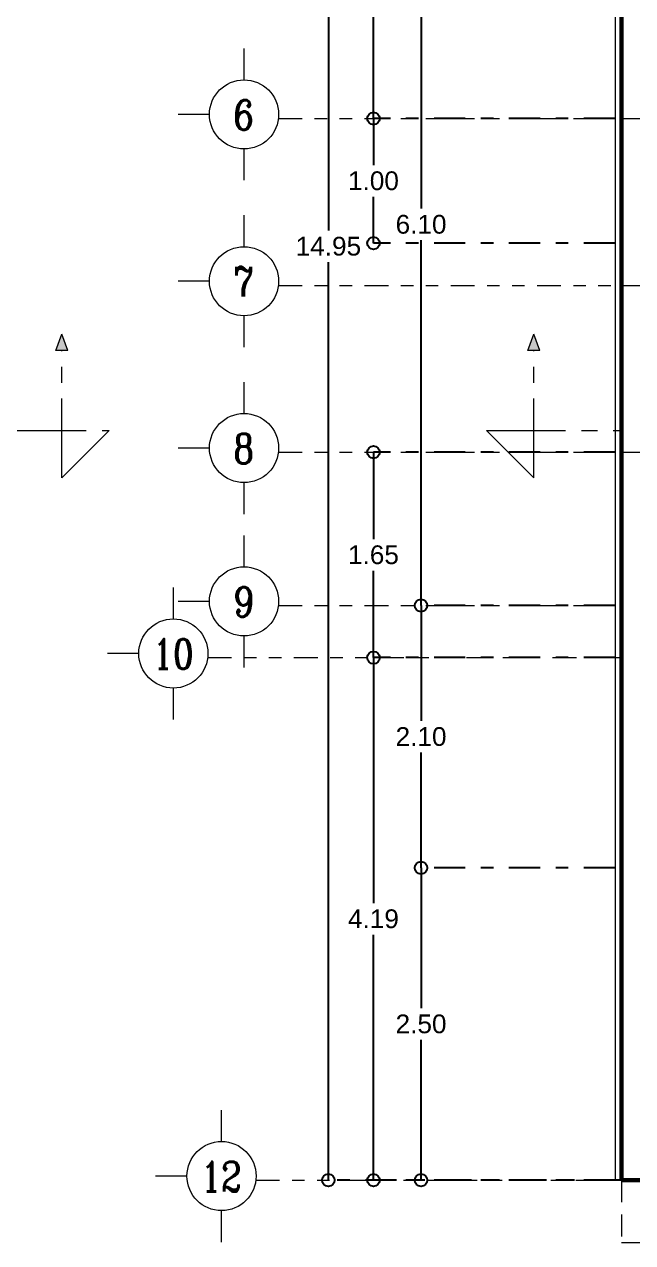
# Model space of a CAD drawing. Extents: x -111 to 1137, y -130 to 54.
# Drawn here: x 558.55 to 563.42, y -31.3 to -21.55 of the extents above; entities that cross this region are included whole.
import ezdxf
from ezdxf.enums import TextEntityAlignment as Align

# ---------------------------------------------------------------- set-up
doc = ezdxf.new("R2010")
doc.units = 0
for name, pattern in [('CENTRO', [50.8, 31.75, -6.35, 6.35, -6.35]), ('DASHDOT2', [0.5, 0.25, -0.125, 0, -0.125]), ('DASHED2', [0.375, 0.25, -0.125]), ('DIVIDE2', [15.875, 6.35, -3.175, 0, -3.175, 0, -3.175])]:
    doc.linetypes.add(name, pattern=pattern)
doc.layers.get('0').update_dxf_attribs({"lineweight": 0})
for name, color, linetype, lineweight in [('EJES', 51, 'DIVIDE2', 0), ('ejes 1', 30, 'Continuous', 0), ('muros', 5, 'Continuous', 60), ('PROYECCION VOLADO', 32, 'Continuous', 13)]:
    doc.layers.add(name, color=color, linetype=linetype, lineweight=lineweight)
doc.styles.add('arial', font='arial.ttf')
doc.styles.add('COMPLEX', font='complex.shx', dxfattribs={"height": 0.25})
doc.dimstyles.new('COTAS ZAR', dxfattribs={"dimtxt": 0.15, "dimasz": 0.1, "dimexe": 0, "dimexo": 0, "dimgap": 0.05, "dimtad": 0, "dimtih": 1, "dimtoh": 1, "dimrnd": 0.005, "dimzin": 1, "dimdsep": 46, "dimtxsty": 'arial', "dimblk": 'ORIGIN', "dimcen": 0.2, "dimclrd": 34, "dimclre": 134, "dimclrt": 6, "dimazin": 0, "dimtfac": 1, "dimtmove": 0, "dimatfit": 3, "dimldrblk": 'ORIGIN', "dimfxl": 1, "dimarcsym": 0})

# ---------------------------------------------------------------- blocks, each defined once
blk = doc.blocks.new('_Origin')
at = {"color": 0, "linetype": 'ByBlock', "lineweight": -2}
blk.add_line((0, 0), (-1, 0), dxfattribs=at)
blk.add_circle((0, 0), 0.5, dxfattribs=at)
blk = doc.blocks.new('*D139')
at = {"color": 134, "linetype": 'DASHDOT2', "lineweight": -2, "transparency": 16777216}
for p, q in [((563.329, -15.8477), (560.9829, -15.8477)), ((563.329, -30.7977), (560.9829, -30.7977))]:
    blk.add_line(p, q, dxfattribs=at)
at = {"color": 34, "lineweight": -2, "transparency": 16777216}
for p, q in [((560.9829, -15.9477), (560.9829, -23.1962)), ((560.9829, -30.6977), (560.9829, -23.4493))]:
    blk.add_line(p, q, dxfattribs=at)
at = {"layer": 'Defpoints', "color": 0, "transparency": 16777216}
for p in [(563.329, -15.8477), (560.9829, -30.7977), (563.329, -30.7977)]:
    blk.add_point(p, dxfattribs=at)
at = {"color": 34, "lineweight": -2, "transparency": 16777216, "xscale": 0.1, "yscale": 0.1, "zscale": 0.1}
for p, rotation in [((560.9829, -15.8477), 90), ((560.9829, -30.7977), 270)]:
    blk.add_blockref('_Origin', p, dxfattribs=dict(at, rotation=rotation))
at = {"color": 6, "transparency": 16777216, "insert": (560.9829, -23.3227), "char_height": 0.15, "attachment_point": 5, "style": 'arial'}
blk.add_mtext('14.95', dxfattribs=at)
blk = doc.blocks.new('*D119')
at = {"color": 134, "linetype": 'DASHDOT2', "lineweight": -2, "transparency": 16777216}
for p, q in [((563.279, -17.8689), (561.3436, -17.8689)), ((563.279, -22.3), (561.3436, -22.3))]:
    blk.add_line(p, q, dxfattribs=at)
at = {"color": 34, "lineweight": -2, "transparency": 16777216}
for p, q in [((561.3436, -17.9689), (561.3436, -19.9578)), ((561.3436, -22.2), (561.3436, -20.2111))]:
    blk.add_line(p, q, dxfattribs=at)
at = {"layer": 'Defpoints', "color": 0, "transparency": 16777216}
for p in [(563.279, -17.8689), (561.3436, -22.3), (563.279, -22.3)]:
    blk.add_point(p, dxfattribs=at)
at = {"color": 34, "lineweight": -2, "transparency": 16777216, "xscale": 0.1, "yscale": 0.1, "zscale": 0.1}
for p, rotation in [((561.3436, -17.8689), 90), ((561.3436, -22.3), 270)]:
    blk.add_blockref('_Origin', p, dxfattribs=dict(at, rotation=rotation))
at = {"color": 6, "transparency": 16777216, "insert": (561.3436, -20.0844), "char_height": 0.15, "attachment_point": 5, "style": 'arial'}
blk.add_mtext('4.43', dxfattribs=at)
blk = doc.blocks.new('*D145')
at = {"color": 134, "linetype": 'DASHDOT2', "lineweight": -2, "transparency": 16777216}
for p, q in [((563.279, -22.3), (561.3436, -22.3)), ((563.279, -23.2977), (561.3436, -23.2977))]:
    blk.add_line(p, q, dxfattribs=at)
at = {"color": 34, "lineweight": -2, "transparency": 16777216}
for p, q in [((561.3436, -22.4), (561.3436, -22.6723)), ((561.3436, -23.1977), (561.3436, -22.9255))]:
    blk.add_line(p, q, dxfattribs=at)
at = {"layer": 'Defpoints', "color": 0, "transparency": 16777216}
for p in [(563.279, -22.3), (561.3436, -23.2977), (563.279, -23.2977)]:
    blk.add_point(p, dxfattribs=at)
at = {"color": 34, "lineweight": -2, "transparency": 16777216, "xscale": 0.1, "yscale": 0.1, "zscale": 0.1}
for p, rotation in [((561.3436, -22.3), 90), ((561.3436, -23.2977), 270)]:
    blk.add_blockref('_Origin', p, dxfattribs=dict(at, rotation=rotation))
at = {"color": 6, "transparency": 16777216, "insert": (561.3436, -22.7989), "char_height": 0.15, "attachment_point": 5, "style": 'arial'}
blk.add_mtext('1.00', dxfattribs=at)
blk = doc.blocks.new('*D146')
at = {"color": 134, "linetype": 'DASHDOT2', "lineweight": -2, "transparency": 16777216}
for p, q in [((563.279, -24.9704), (561.3436, -24.9704)), ((563.279, -26.6149), (561.3436, -26.6149))]:
    blk.add_line(p, q, dxfattribs=at)
at = {"color": 34, "lineweight": -2, "transparency": 16777216}
for p, q in [((561.3436, -25.0704), (561.3436, -25.6661)), ((561.3436, -26.5149), (561.3436, -25.9192))]:
    blk.add_line(p, q, dxfattribs=at)
at = {"layer": 'Defpoints', "color": 0, "transparency": 16777216}
for p in [(563.279, -24.9704), (561.3436, -26.6149), (563.279, -26.6149)]:
    blk.add_point(p, dxfattribs=at)
at = {"color": 34, "lineweight": -2, "transparency": 16777216, "xscale": 0.1, "yscale": 0.1, "zscale": 0.1}
for p, rotation in [((561.3436, -24.9704), 90), ((561.3436, -26.6149), 270)]:
    blk.add_blockref('_Origin', p, dxfattribs=dict(at, rotation=rotation))
at = {"color": 6, "transparency": 16777216, "insert": (561.3436, -25.7926), "char_height": 0.15, "attachment_point": 5, "style": 'arial'}
blk.add_mtext('1.65', dxfattribs=at)
blk = doc.blocks.new('*D120')
at = {"color": 134, "linetype": 'DASHDOT2', "lineweight": -2, "transparency": 16777216}
for p, q in [((563.279, -26.6149), (561.3436, -26.6149)), ((563.279, -30.7977), (561.3436, -30.7977))]:
    blk.add_line(p, q, dxfattribs=at)
at = {"color": 34, "lineweight": -2, "transparency": 16777216}
for p, q in [((561.3436, -26.7149), (561.3436, -28.5797)), ((561.3436, -30.6977), (561.3436, -28.8329))]:
    blk.add_line(p, q, dxfattribs=at)
at = {"layer": 'Defpoints', "color": 0, "transparency": 16777216}
for p in [(563.279, -26.6149), (561.3436, -30.7977), (563.279, -30.7977)]:
    blk.add_point(p, dxfattribs=at)
at = {"color": 34, "lineweight": -2, "transparency": 16777216, "xscale": 0.1, "yscale": 0.1, "zscale": 0.1}
for p, rotation in [((561.3436, -26.6149), 90), ((561.3436, -30.7977), 270)]:
    blk.add_blockref('_Origin', p, dxfattribs=dict(at, rotation=rotation))
at = {"color": 6, "transparency": 16777216, "insert": (561.3436, -28.7063), "char_height": 0.15, "attachment_point": 5, "style": 'arial'}
blk.add_mtext('4.19', dxfattribs=at)
blk = doc.blocks.new('*D148')
at = {"color": 134, "linetype": 'DASHDOT2', "lineweight": -2, "transparency": 16777216}
for p, q in [((563.279, -20.097), (561.725, -20.097)), ((563.279, -26.1977), (561.725, -26.1977))]:
    blk.add_line(p, q, dxfattribs=at)
at = {"color": 34, "lineweight": -2, "transparency": 16777216}
for p, q in [((561.725, -20.197), (561.725, -23.0208)), ((561.725, -26.0977), (561.725, -23.274))]:
    blk.add_line(p, q, dxfattribs=at)
at = {"layer": 'Defpoints', "color": 0, "transparency": 16777216}
for p in [(563.279, -20.097), (561.725, -26.1977), (563.279, -26.1977)]:
    blk.add_point(p, dxfattribs=at)
at = {"color": 34, "lineweight": -2, "transparency": 16777216, "xscale": 0.1, "yscale": 0.1, "zscale": 0.1}
for p, rotation in [((561.725, -20.097), 90), ((561.725, -26.1977), 270)]:
    blk.add_blockref('_Origin', p, dxfattribs=dict(at, rotation=rotation))
at = {"color": 6, "transparency": 16777216, "insert": (561.725, -23.1474), "char_height": 0.15, "attachment_point": 5, "style": 'arial'}
blk.add_mtext('6.10', dxfattribs=at)
blk = doc.blocks.new('*D121')
at = {"color": 134, "linetype": 'DASHDOT2', "lineweight": -2, "transparency": 16777216}
for p, q in [((563.279, -26.1977), (561.725, -26.1977)), ((563.279, -28.2977), (561.725, -28.2977))]:
    blk.add_line(p, q, dxfattribs=at)
at = {"color": 34, "lineweight": -2, "transparency": 16777216}
for p, q in [((561.725, -26.2977), (561.725, -27.1212)), ((561.725, -28.1977), (561.725, -27.3743))]:
    blk.add_line(p, q, dxfattribs=at)
at = {"layer": 'Defpoints', "color": 0, "transparency": 16777216}
for p in [(563.279, -26.1977), (561.725, -28.2977), (563.279, -28.2977)]:
    blk.add_point(p, dxfattribs=at)
at = {"color": 34, "lineweight": -2, "transparency": 16777216, "xscale": 0.1, "yscale": 0.1, "zscale": 0.1}
for p, rotation in [((561.725, -26.1977), 90), ((561.725, -28.2977), 270)]:
    blk.add_blockref('_Origin', p, dxfattribs=dict(at, rotation=rotation))
at = {"color": 6, "transparency": 16777216, "insert": (561.725, -27.2477), "char_height": 0.15, "attachment_point": 5, "style": 'arial'}
blk.add_mtext('2.10', dxfattribs=at)
blk = doc.blocks.new('*D122')
at = {"color": 134, "linetype": 'DASHDOT2', "lineweight": -2, "transparency": 16777216}
for p, q in [((563.279, -28.2977), (561.725, -28.2977)), ((563.279, -30.7977), (561.725, -30.7977))]:
    blk.add_line(p, q, dxfattribs=at)
at = {"color": 34, "lineweight": -2, "transparency": 16777216}
for p, q in [((561.725, -28.3977), (561.725, -29.4212)), ((561.725, -30.6977), (561.725, -29.6743))]:
    blk.add_line(p, q, dxfattribs=at)
at = {"layer": 'Defpoints', "color": 0, "transparency": 16777216}
for p in [(563.279, -28.2977), (561.725, -30.7977), (563.279, -30.7977)]:
    blk.add_point(p, dxfattribs=at)
at = {"color": 34, "lineweight": -2, "transparency": 16777216, "xscale": 0.1, "yscale": 0.1, "zscale": 0.1}
for p, rotation in [((561.725, -28.2977), 90), ((561.725, -30.7977), 270)]:
    blk.add_blockref('_Origin', p, dxfattribs=dict(at, rotation=rotation))
at = {"color": 6, "transparency": 16777216, "insert": (561.725, -29.5477), "char_height": 0.15, "attachment_point": 5, "style": 'arial'}
blk.add_mtext('2.50', dxfattribs=at)

msp = doc.modelspace()

# ---------------------------------------------------------------- hatches: boundary and pattern name
h = msp.add_hatch(color=253)
h.set_gradient(color1=(0, 0, 255), one_color=1, tint=1, name='SPHERICAL')
h.paths.add_polyline_path([(558.8006, -24.1557), (558.8481, -24.1557), (558.8956, -24.1557), (558.8481, -24.0252)])
h = msp.add_hatch(color=253)
h.set_gradient(color1=(0, 0, 255), one_color=1, tint=1, name='SPHERICAL')
h.paths.add_polyline_path([(562.5796, -24.1557), (562.6271, -24.1557), (562.6746, -24.1557), (562.6271, -24.0252)])

# ---------------------------------------------------------------- linework, layer by layer
at = {"color": 253}
for p, q in [((558.8006, -24.1557), (558.8481, -24.0252)), ((558.8956, -24.1557), (558.8481, -24.0252)), ((562.5796, -24.1557), (562.6271, -24.0252)), ((562.6746, -24.1557), (562.6271, -24.0252)), ((558.8481, -24.1557), (558.8006, -24.1557)), ((558.8956, -24.1557), (558.8481, -24.1557)), ((562.6271, -24.1557), (562.5796, -24.1557)), ((562.6746, -24.1557), (562.6271, -24.1557))]:
    msp.add_line(p, q, dxfattribs=at)
at = {"color": 253, "linetype": 'CENTRO', "ltscale": 0.02}
for p, q in [((558.8481, -25.1771), (558.8481, -24.1557)), ((562.6271, -25.1771), (562.6271, -24.1557)), ((549.2652, -24.7977), (559.2275, -24.7977)), ((559.2275, -24.7977), (558.8481, -25.1771)), ((562.2477, -24.7977), (562.6271, -25.1771)), ((562.2477, -24.7977), (563.329, -24.7977))]:
    msp.add_line(p, q, dxfattribs=at)
at = {"layer": 'EJES', "color": 253, "ltscale": 0.03}
for p, q in [((560.5822, -22.3), (563.5863, -22.3)), ((560.5822, -23.6354), (563.5863, -23.6354)), ((560.5822, -24.9704), (563.5789, -24.9704)), ((560.5822, -26.1977), (563.329, -26.1977)), ((560.0164, -26.6149), (563.329, -26.6149)), ((560.4022, -30.7977), (563.329, -30.7977))]:
    msp.add_line(p, q, dxfattribs=at)
at = {"layer": 'ejes 1', "color": 253}
for p, q in [((560.3074, -21.9903), (560.3074, -21.7387)), ((560.0307, -22.267), (559.7792, -22.267)), ((560.3074, -22.7939), (560.3074, -22.5424)), ((560.3074, -23.3257), (560.3074, -23.0742)), ((560.0307, -23.6024), (559.7792, -23.6024)), ((560.3074, -24.1293), (560.3074, -23.8778)), ((560.3074, -24.6607), (560.3074, -24.4092)), ((560.0307, -24.9374), (559.7792, -24.9374)), ((560.3074, -25.4657), (560.3074, -25.2141)), ((560.3074, -25.888), (560.3074, -25.6365)), ((559.7417, -26.3051), (559.7417, -26.0536)), ((560.0307, -26.1647), (559.7792, -26.1647)), ((560.3074, -26.693), (560.3074, -26.4415)), ((559.465, -26.5819), (559.2134, -26.5819)), ((559.7417, -27.1101), (559.7417, -26.8586)), ((560.1274, -30.488), (560.1274, -30.2365)), ((559.8507, -30.7647), (559.5992, -30.7647)), ((560.1274, -31.293), (560.1274, -31.0415))]:
    msp.add_line(p, q, dxfattribs=at)
for centre in [(560.3074, -22.267), (560.3074, -23.6024), (560.3074, -24.9374), (560.3074, -26.1647), (559.7417, -26.5819), (560.1274, -30.7647)]:
    msp.add_circle(centre, 0.2767, dxfattribs=at)
at = {"layer": 'muros', "color": 253, "lineweight": 0}
msp.add_line((563.279, -15.7977), (563.279, -30.7977), dxfattribs=at)
at = {"layer": 'muros', "color": 253}
for p, q in [((563.329, -15.8477), (563.329, -30.7977)), ((563.329, -22.3469), (563.329, -25.8669)), ((563.329, -30.7977), (563.709, -30.7977))]:
    msp.add_line(p, q, dxfattribs=at)
at = {"layer": 'PROYECCION VOLADO', "color": 253, "linetype": 'DASHED2', "ltscale": 0.7}
for p, q in [((563.329, -30.7977), (563.329, -31.2977)), ((563.329, -31.2977), (568.344, -31.2977))]:
    msp.add_line(p, q, dxfattribs=at)

# ---------------------------------------------------------------- texts
at = {"layer": 'ejes 1', "color": 253, "linetype": 'Continuous', "lineweight": 20, "style": 'COMPLEX', "width": 0.8}
for s, height, p in [('6', 0.2377, (560.305, -22.2712)), ('7', 0.2377, (560.305, -23.6066)), ('8', 0.2377, (560.305, -24.9416)), ('9', 0.2377, (560.305, -26.1689)), ('10', 0.23766, (559.7392, -26.5861)), ('12', 0.23766, (560.125, -30.7689))]:
    msp.add_text(s, height=height, dxfattribs=at).set_placement(p, align=Align.MIDDLE)

# ---------------------------------------------------------------- dimensions: what is measured, and where the dimension line sits
at = {"color": 253}
for base, p1, p2, picture, middle in [((560.9829, -30.7977), (563.329, -15.8477), (563.329, -30.7977), '*D139', (560.9829, -23.3227)), ((561.3436, -22.3), (563.279, -17.8689), (563.279, -22.3), '*D119', (561.3436, -20.0844)), ((561.725, -26.1977), (563.279, -20.097), (563.279, -26.1977), '*D148', (561.725, -23.1474)), ((561.3436, -23.2977), (563.279, -22.3), (563.279, -23.2977), '*D145', (561.3436, -22.7989)), ((561.3436, -26.6149), (563.279, -24.9704), (563.279, -26.6149), '*D146', (561.3436, -25.7926)), ((561.725, -28.2977), (563.279, -26.1977), (563.279, -28.2977), '*D121', (561.725, -27.2477)), ((561.3436, -30.7977), (563.279, -26.6149), (563.279, -30.7977), '*D120', (561.3436, -28.7063)), ((561.725, -30.7977), (563.279, -28.2977), (563.279, -30.7977), '*D122', (561.725, -29.5477))]:
    dim = msp.add_linear_dim(base=base, p1=p1, p2=p2, angle=90, dimstyle='COTAS ZAR', dxfattribs=at)
    dim.commit()
    dim.dimension.update_dxf_attribs({"geometry": picture, "text_midpoint": middle})

doc.saveas('drawing.dxf')
